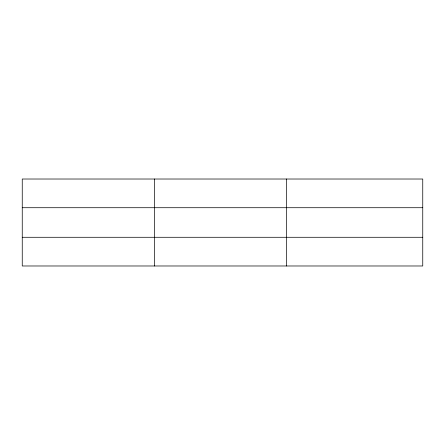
<?xml version="1.0" encoding="UTF-8"?>
<svg xmlns="http://www.w3.org/2000/svg" width="445" height="445" viewBox="0 0 445 445"><rect width="100%" height="100%" fill="white"/><g stroke="black" fill="none" stroke-linecap="round" stroke-linejoin="round"><path stroke-width="0.67" d="M154.415 265.982L154.415 179.018M286.58 265.982L286.58 179.018M422.75 207.715L422.75 179.018L22.25 179.018L22.25 265.982L422.75 265.982L422.75 207.715L22.25 207.715M22.25 237.285L422.75 237.285"/></g></svg>
